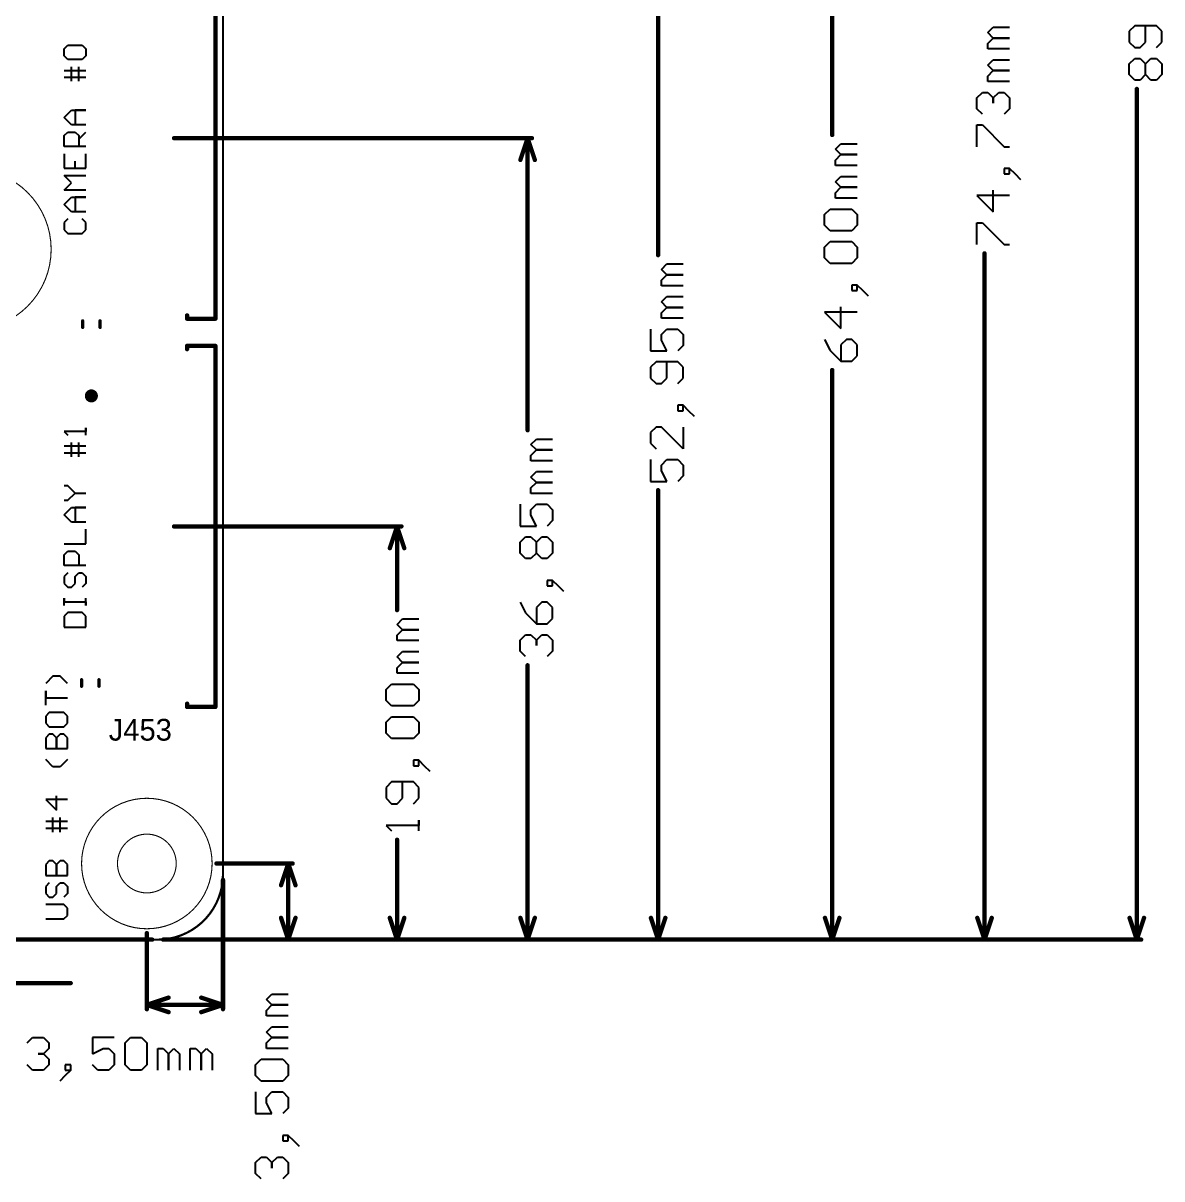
# Model space of a CAD drawing. Extents: x -13 to 144, y -25 to 122.
# Drawn here: x 90.8 to 143.2, y -11 to 42.1 of the extents above; entities that cross this region are included whole.
import ezdxf

# ---------------------------------------------------------------- set-up
doc = ezdxf.new("R2010")
doc.units = 0
doc.layers.get('0').update_dxf_attribs({"linetype": 'CONTINUOUS'})
for name, color, linetype in [('MECHANICAL1', 6, 'CONTINUOUS'), ('MECHANICAL15', 56, 'CONTINUOUS'), ('TOPOVERLAY', 2, 'CONTINUOUS')]:
    doc.layers.add(name, color=color, linetype=linetype)

# ---------------------------------------------------------------- blocks, each defined once
blk = doc.blocks.new('CAP_0603_R_5')
at = {"layer": 'TOPOVERLAY', "const_width": 0.15}
for points in [[(-0.15, 0.4), (0.15, 0.4)], [(-0.15, -0.4), (0.15, -0.4)]]:
    blk.add_lwpolyline(points, dxfattribs=at)
at = {"layer": 'TOPOVERLAY', "const_width": 0.075}
for points in [[(-0.188, 0.4, 1), (-0.112, 0.4, 1)], [(0.112, 0.4, 1), (0.188, 0.4, 1)], [(-0.188, -0.4, 1), (-0.112, -0.4, 1)], [(0.112, -0.4, 1), (0.188, -0.4, 1)]]:
    blk.add_lwpolyline(points, format="xyb", close=True, dxfattribs=at)
blk = doc.blocks.new('CAP_0603_R_8')
at = {"layer": 'TOPOVERLAY', "const_width": 0.15}
for points in [[(-0.15, 0.4), (0.15, 0.4)], [(-0.15, -0.4), (0.15, -0.4)]]:
    blk.add_lwpolyline(points, dxfattribs=at)
at = {"layer": 'TOPOVERLAY', "const_width": 0.075}
for points in [[(-0.188, 0.4, 1), (-0.112, 0.4, 1)], [(0.112, 0.4, 1), (0.188, 0.4, 1)], [(-0.188, -0.4, 1), (-0.112, -0.4, 1)], [(0.112, -0.4, 1), (0.188, -0.4, 1)]]:
    blk.add_lwpolyline(points, format="xyb", close=True, dxfattribs=at)
blk = doc.blocks.new('CON_XKB_X05B20L22T_REV_265')
at = {"layer": 'TOPOVERLAY'}
for points, const_width in [([(6.15, 3.05, 1), (5.85, 3.05, 1)], 0.3), ([(5.775, 3.05, 1), (5.925, 3.05, 1)], 0.15), ([(6.075, 3.05, 1), (6.225, 3.05, 1)], 0.15), ([(-8.35, -1.35, 1), (-8.25, -1.35, 1)], 0.1), ([(-8.35, -1.35, 1), (-8.25, -1.35, 1)], 0.1), ([(-8.2, -1.35, 1), (-8.1, -1.35, 1)], 0.1), ([(8.1, -1.35, 1), (8.2, -1.35, 1)], 0.1), ([(8.25, -1.35, 1), (8.35, -1.35, 1)], 0.1), ([(8.25, -1.35, 1), (8.35, -1.35, 1)], 0.1), ([(-8.35, -2.65, 1), (-8.25, -2.65, 1)], 0.1), ([(-8.35, -2.65, 1), (-8.25, -2.65, 1)], 0.1), ([(8.25, -2.65, 1), (8.35, -2.65, 1)], 0.1), ([(8.25, -2.65, 1), (8.35, -2.65, 1)], 0.1)]:
    blk.add_lwpolyline(points, format="xyb", close=True, dxfattribs=dict(at, const_width=const_width))
at = {"layer": 'TOPOVERLAY', "const_width": 0.2}
for points in [[(-8.15, -1.35), (-8.3, -1.35)], [(-8.3, -1.35), (-8.3, -2.65)], [(8.15, -1.35), (8.3, -1.35)], [(8.3, -1.35), (8.3, -2.65)], [(-8.3, -2.65), (8.3, -2.65)]]:
    blk.add_lwpolyline(points, dxfattribs=at)
blk = doc.blocks.new('CON_XKB_X05B20L22T_REV_268')
at = {"layer": 'TOPOVERLAY'}
for points, const_width in [([(6.1, 3.05, 1), (5.8, 3.05, 1)], 0.3), ([(5.725, 3.05, 1), (5.875, 3.05, 1)], 0.15), ([(6.025, 3.05, 1), (6.175, 3.05, 1)], 0.15), ([(-8.35, -1.35, 1), (-8.25, -1.35, 1)], 0.1), ([(-8.35, -1.35, 1), (-8.25, -1.35, 1)], 0.1), ([(-8.2, -1.35, 1), (-8.1, -1.35, 1)], 0.1), ([(8.1, -1.35, 1), (8.2, -1.35, 1)], 0.1), ([(8.25, -1.35, 1), (8.35, -1.35, 1)], 0.1), ([(8.25, -1.35, 1), (8.35, -1.35, 1)], 0.1), ([(-8.35, -2.65, 1), (-8.25, -2.65, 1)], 0.1), ([(-8.35, -2.65, 1), (-8.25, -2.65, 1)], 0.1), ([(8.25, -2.65, 1), (8.35, -2.65, 1)], 0.1), ([(8.25, -2.65, 1), (8.35, -2.65, 1)], 0.1)]:
    blk.add_lwpolyline(points, format="xyb", close=True, dxfattribs=dict(at, const_width=const_width))
at = {"layer": 'TOPOVERLAY', "const_width": 0.2}
for points in [[(-8.3, -1.35), (-8.3, -2.65)], [(-8.3, -1.35), (-8.15, -1.35)], [(8.15, -1.35), (8.3, -1.35)], [(8.3, -1.35), (8.3, -2.65)], [(-8.3, -2.65), (8.3, -2.65)]]:
    blk.add_lwpolyline(points, dxfattribs=at)

msp = doc.modelspace()

# ---------------------------------------------------------------- linework, layer by layer
at = {"layer": 'MECHANICAL1', "const_width": 0.1}
for points in [[(100, 3), (100, 97)], [(3, 0), (97, 0)]]:
    msp.add_lwpolyline(points, dxfattribs=at)
msp.add_lwpolyline([(100, 3, -0.414214), (97, 0)], format="xyb", dxfattribs=at)
at = {"layer": 'MECHANICAL1', "const_width": 0.05}
for points in [[(99.975, 3, 1), (100.025, 3, 1)], [(99.975, 3, 1), (100.025, 3, 1)], [(96.975, 0, 1), (97.025, 0, 1)], [(96.975, 0, 1), (97.025, 0, 1)]]:
    msp.add_lwpolyline(points, format="xyb", close=True, dxfattribs=at)
at = {"layer": 'MECHANICAL15'}
for p, q in [((141.902, 42.019), (141.653, 41.769)), ((142.902, 42.019), (141.902, 42.019)), ((142.402, 41.27), (142.402, 42.019)), ((143.152, 41.769), (142.902, 42.019)), ((135.152, 41.705), (135.402, 41.954)), ((135.402, 41.455), (135.152, 41.705)), ((135.152, 41.205), (135.402, 41.455)), ((135.402, 41.954), (136.152, 41.954)), ((135.402, 41.455), (136.152, 41.455)), ((136.152, 41.455), (135.402, 41.455)), ((141.653, 41.769), (141.653, 41.27)), ((143.152, 41.27), (143.152, 41.769)), ((135.152, 40.955), (135.152, 41.205)), ((136.152, 40.955), (135.152, 40.955)), ((141.653, 41.27), (141.902, 41.02)), ((141.902, 41.02), (142.152, 41.02)), ((142.152, 41.02), (142.402, 41.27)), ((142.902, 41.02), (143.152, 41.27)), ((135.152, 40.205), (135.402, 40.455)), ((135.402, 40.455), (136.152, 40.455)), ((141.653, 40.27), (141.902, 40.52)), ((141.902, 40.52), (142.152, 40.52)), ((142.152, 40.52), (142.402, 40.27)), ((142.402, 40.27), (142.652, 40.52)), ((142.652, 40.52), (142.902, 40.52)), ((142.902, 40.52), (143.152, 40.27)), ((135.402, 39.955), (135.152, 40.205)), ((135.152, 39.705), (135.402, 39.955)), ((135.402, 39.955), (136.152, 39.955)), ((136.152, 39.955), (135.402, 39.955)), ((141.653, 39.77), (141.653, 40.27)), ((142.402, 39.77), (142.402, 40.27)), ((143.152, 40.27), (143.152, 39.77)), ((135.152, 39.455), (135.152, 39.705)), ((136.152, 39.455), (135.152, 39.455)), ((141.902, 39.52), (141.653, 39.77)), ((142.152, 39.52), (141.902, 39.52)), ((142.402, 39.77), (142.152, 39.52)), ((142.652, 39.52), (142.402, 39.77)), ((142.902, 39.52), (142.652, 39.52)), ((143.152, 39.77), (142.902, 39.52)), ((134.653, 38.706), (134.902, 38.955)), ((134.902, 38.955), (135.152, 38.955)), ((135.152, 38.955), (135.402, 38.706)), ((135.402, 38.706), (135.652, 38.955)), ((135.652, 38.955), (135.902, 38.955)), ((135.902, 38.955), (136.152, 38.706)), ((134.653, 38.206), (134.653, 38.706)), ((135.402, 38.706), (135.402, 38.456)), ((135.402, 38.456), (135.402, 38.706)), ((136.152, 38.706), (136.152, 38.206)), ((134.902, 37.956), (134.653, 38.206)), ((136.152, 38.206), (135.902, 37.956)), ((134.653, 36.456), (134.653, 37.456)), ((134.653, 37.456), (134.902, 37.456)), ((134.902, 37.456), (135.902, 36.456)), ((128.152, 36.342), (128.402, 36.592)), ((128.402, 36.092), (128.152, 36.342)), ((128.402, 36.592), (129.152, 36.592)), ((135.902, 36.456), (136.152, 36.456)), ((128.152, 35.842), (128.402, 36.092)), ((128.152, 35.592), (128.152, 35.842)), ((128.402, 36.092), (129.152, 36.092)), ((129.152, 36.092), (128.402, 36.092)), ((129.152, 35.592), (128.152, 35.592)), ((128.152, 34.843), (128.402, 35.092)), ((128.402, 35.092), (129.152, 35.092)), ((136.152, 35.457), (135.902, 35.457)), ((135.902, 35.457), (135.902, 35.207)), ((135.902, 35.207), (136.152, 35.207)), ((136.402, 35.207), (136.152, 35.457)), ((136.152, 35.207), (136.152, 35.457)), ((136.152, 35.457), (136.402, 35.207)), ((136.402, 35.207), (136.652, 34.957)), ((128.402, 34.593), (128.152, 34.843)), ((128.152, 34.343), (128.402, 34.593)), ((128.402, 34.593), (129.152, 34.593)), ((129.152, 34.593), (128.402, 34.593)), ((128.152, 34.093), (128.152, 34.343)), ((129.152, 34.093), (128.152, 34.093)), ((136.152, 34.207), (134.653, 34.207)), ((134.653, 34.207), (135.402, 33.457)), ((135.402, 33.457), (135.402, 34.457)), ((127.653, 33.343), (127.902, 33.593)), ((127.902, 33.593), (128.902, 33.593)), ((128.902, 33.593), (129.152, 33.343)), ((127.653, 32.843), (127.653, 33.343)), ((129.152, 33.343), (129.152, 32.843)), ((134.653, 31.958), (134.653, 32.957)), ((134.653, 32.957), (134.902, 32.957)), ((134.902, 32.957), (135.902, 31.958)), ((127.902, 32.593), (127.653, 32.843)), ((128.902, 32.593), (127.902, 32.593)), ((129.152, 32.843), (128.902, 32.593)), ((127.653, 31.844), (127.902, 32.093)), ((127.902, 32.093), (128.902, 32.093)), ((128.902, 32.093), (129.152, 31.844)), ((135.902, 31.958), (136.152, 31.958)), ((127.653, 31.344), (127.653, 31.844)), ((129.152, 31.844), (129.152, 31.344)), ((120.152, 30.817), (120.402, 31.067)), ((120.402, 31.067), (121.152, 31.067)), ((127.902, 31.094), (127.653, 31.344)), ((128.902, 31.094), (127.902, 31.094)), ((129.152, 31.344), (128.902, 31.094)), ((120.402, 30.567), (120.152, 30.817)), ((120.152, 30.317), (120.402, 30.567)), ((120.152, 30.067), (120.152, 30.317)), ((120.402, 30.567), (121.152, 30.567)), ((121.152, 30.567), (120.402, 30.567)), ((121.152, 30.067), (120.152, 30.067)), ((129.152, 30.094), (128.902, 30.094)), ((128.902, 30.094), (128.902, 29.844)), ((128.902, 29.844), (129.152, 29.844)), ((129.402, 29.844), (129.152, 30.094)), ((129.152, 29.844), (129.152, 30.094)), ((129.152, 30.094), (129.402, 29.844)), ((129.402, 29.844), (129.652, 29.594)), ((120.152, 29.318), (120.402, 29.567)), ((120.402, 29.068), (120.152, 29.318)), ((120.402, 29.567), (121.152, 29.567)), ((120.152, 28.818), (120.402, 29.068)), ((120.152, 28.568), (120.152, 28.818)), ((120.402, 29.068), (121.152, 29.068)), ((121.152, 29.068), (120.402, 29.068)), ((129.152, 28.844), (127.653, 28.844)), ((127.653, 28.844), (128.402, 28.095)), ((128.402, 28.095), (128.402, 29.094)), ((121.152, 28.568), (120.152, 28.568)), ((119.653, 28.068), (119.653, 27.068)), ((120.152, 27.818), (120.402, 28.068)), ((120.152, 27.568), (120.152, 27.818)), ((120.402, 28.068), (120.902, 28.068)), ((120.902, 28.068), (121.152, 27.818)), ((121.152, 27.818), (121.152, 27.318)), ((120.402, 27.068), (120.152, 27.568)), ((121.152, 27.318), (120.902, 27.068)), ((127.653, 27.595), (127.902, 27.095)), ((128.652, 27.595), (128.402, 27.345)), ((128.402, 27.345), (128.402, 26.595)), ((128.902, 27.595), (128.652, 27.595)), ((129.152, 27.345), (128.902, 27.595)), ((129.152, 26.845), (129.152, 27.345)), ((119.653, 27.068), (120.402, 27.068)), ((127.902, 27.095), (128.402, 26.595)), ((128.402, 26.595), (128.902, 26.595)), ((128.902, 26.595), (129.152, 26.845)), ((119.902, 26.568), (119.653, 26.319)), ((119.653, 26.319), (119.653, 25.819)), ((120.902, 26.568), (119.902, 26.568)), ((120.402, 25.819), (120.402, 26.568)), ((121.152, 26.319), (120.902, 26.568)), ((121.152, 25.819), (121.152, 26.319)), ((119.653, 25.819), (119.902, 25.569)), ((119.902, 25.569), (120.152, 25.569)), ((120.152, 25.569), (120.402, 25.819)), ((120.902, 25.569), (121.152, 25.819)), ((121.152, 24.569), (120.902, 24.569)), ((120.902, 24.569), (120.902, 24.319)), ((121.402, 24.319), (121.152, 24.569)), ((121.152, 24.319), (121.152, 24.569)), ((121.152, 24.569), (121.402, 24.319)), ((120.902, 24.319), (121.152, 24.319)), ((121.402, 24.319), (121.652, 24.069)), ((119.902, 23.569), (119.653, 23.319)), ((120.152, 23.569), (119.902, 23.569)), ((121.152, 22.57), (120.152, 23.569)), ((121.152, 23.569), (121.152, 22.57)), ((114.152, 22.767), (114.402, 23.017)), ((114.402, 23.017), (115.152, 23.017)), ((119.653, 23.319), (119.653, 22.82)), ((114.402, 22.517), (114.152, 22.767)), ((114.152, 22.267), (114.402, 22.517)), ((114.402, 22.517), (115.152, 22.517)), ((115.152, 22.517), (114.402, 22.517)), ((119.653, 22.82), (119.902, 22.57)), ((114.152, 22.017), (114.152, 22.267)), ((115.152, 22.017), (114.152, 22.017)), ((119.653, 22.07), (119.653, 21.07)), ((120.152, 21.82), (120.402, 22.07)), ((120.152, 21.57), (120.152, 21.82)), ((120.402, 22.07), (120.902, 22.07)), ((120.902, 22.07), (121.152, 21.82)), ((121.152, 21.82), (121.152, 21.32)), ((114.152, 21.268), (114.402, 21.517)), ((114.402, 21.018), (114.152, 21.268)), ((114.402, 21.517), (115.152, 21.517)), ((120.402, 21.07), (120.152, 21.57)), ((121.152, 21.32), (120.902, 21.07)), ((114.152, 20.768), (114.402, 21.018)), ((114.152, 20.518), (114.152, 20.768)), ((114.402, 21.018), (115.152, 21.018)), ((115.152, 21.018), (114.402, 21.018)), ((119.653, 21.07), (120.402, 21.07)), ((115.152, 20.518), (114.152, 20.518)), ((113.653, 20.018), (113.653, 19.018)), ((114.152, 19.768), (114.402, 20.018)), ((114.152, 19.518), (114.152, 19.768)), ((114.402, 20.018), (114.902, 20.018)), ((114.902, 20.018), (115.152, 19.768)), ((115.152, 19.768), (115.152, 19.268)), ((114.402, 19.018), (114.152, 19.518)), ((115.152, 19.268), (114.902, 19.018)), ((113.653, 19.018), (114.402, 19.018)), ((113.653, 18.269), (113.902, 18.518)), ((113.653, 17.769), (113.653, 18.269)), ((113.902, 18.518), (114.152, 18.518)), ((114.152, 18.518), (114.402, 18.269)), ((114.402, 18.269), (114.652, 18.518)), ((114.402, 17.769), (114.402, 18.269)), ((114.652, 18.518), (114.902, 18.518)), ((114.902, 18.518), (115.152, 18.269)), ((115.152, 18.269), (115.152, 17.769)), ((113.902, 17.519), (113.653, 17.769)), ((114.402, 17.769), (114.152, 17.519)), ((114.652, 17.519), (114.402, 17.769)), ((115.152, 17.769), (114.902, 17.519)), ((114.152, 17.519), (113.902, 17.519)), ((114.902, 17.519), (114.652, 17.519)), ((115.152, 16.519), (114.902, 16.519)), ((114.902, 16.519), (114.902, 16.269)), ((115.402, 16.269), (115.152, 16.519)), ((115.152, 16.269), (115.152, 16.519)), ((115.152, 16.519), (115.402, 16.269)), ((114.902, 16.269), (115.152, 16.269)), ((115.402, 16.269), (115.652, 16.019)), ((113.653, 15.519), (113.902, 15.02)), ((114.652, 15.519), (114.402, 15.269)), ((114.902, 15.519), (114.652, 15.519)), ((115.152, 15.269), (114.902, 15.519)), ((113.902, 15.02), (114.402, 14.52)), ((114.402, 15.269), (114.402, 14.52)), ((115.152, 14.77), (115.152, 15.269)), ((108, 14.497), (108.25, 14.747)), ((108.25, 14.247), (108, 14.497)), ((108.25, 14.747), (109, 14.747)), ((114.402, 14.52), (114.902, 14.52)), ((114.902, 14.52), (115.152, 14.77)), ((108, 13.997), (108.25, 14.247)), ((108, 13.747), (108, 13.997)), ((108.25, 14.247), (109, 14.247)), ((109, 14.247), (108.25, 14.247)), ((113.653, 13.77), (113.902, 14.02)), ((113.902, 14.02), (114.152, 14.02)), ((114.152, 14.02), (114.402, 13.77)), ((114.402, 13.77), (114.652, 14.02)), ((114.652, 14.02), (114.902, 14.02)), ((114.902, 14.02), (115.152, 13.77)), ((109, 13.747), (108, 13.747)), ((113.653, 13.27), (113.653, 13.77)), ((114.402, 13.77), (114.402, 13.52)), ((114.402, 13.52), (114.402, 13.77)), ((115.152, 13.77), (115.152, 13.27)), ((108, 12.997), (108.25, 13.247)), ((108.25, 12.747), (108, 12.997)), ((108.25, 13.247), (109, 13.247)), ((113.902, 13.02), (113.653, 13.27)), ((115.152, 13.27), (114.902, 13.02)), ((108, 12.498), (108.25, 12.747)), ((108, 12.248), (108, 12.498)), ((109, 12.248), (108, 12.248)), ((108.25, 12.747), (109, 12.747)), ((109, 12.747), (108.25, 12.747)), ((107.5, 11.498), (107.75, 11.748)), ((107.75, 11.748), (108.75, 11.748)), ((108.75, 11.748), (109, 11.498)), ((107.5, 10.998), (107.5, 11.498)), ((109, 11.498), (109, 10.998)), ((107.75, 10.748), (107.5, 10.998)), ((108.75, 10.748), (107.75, 10.748)), ((109, 10.998), (108.75, 10.748)), ((107.5, 9.998), (107.75, 10.248)), ((107.75, 10.248), (108.75, 10.248)), ((108.75, 10.248), (109, 9.998)), ((107.5, 9.499), (107.5, 9.998)), ((109, 9.998), (109, 9.499)), ((107.75, 9.249), (107.5, 9.499)), ((108.75, 9.249), (107.75, 9.249)), ((109, 9.499), (108.75, 9.249)), ((109, 8.249), (108.75, 8.249)), ((108.75, 8.249), (108.75, 7.999)), ((108.75, 7.999), (109, 7.999)), ((109.25, 7.999), (109, 8.249)), ((109, 7.999), (109, 8.249)), ((109, 8.249), (109.25, 7.999)), ((109.25, 7.999), (109.5, 7.749)), ((107.75, 7.249), (107.5, 6.999)), ((107.5, 6.999), (107.5, 6.5)), ((108.75, 7.249), (107.75, 7.249)), ((108.25, 6.5), (108.25, 7.249)), ((109, 6.999), (108.75, 7.249)), ((109, 6.5), (109, 6.999)), ((107.5, 6.5), (107.75, 6.25)), ((108, 6.25), (108.25, 6.5)), ((108.75, 6.25), (109, 6.5)), ((107.75, 6.25), (108, 6.25)), ((109, 5), (109, 5.5)), ((109, 5.5), (109, 5.25)), ((109, 5.25), (107.5, 5.25)), ((107.5, 5.25), (107.75, 5)), ((102, -2.753), (102.25, -2.503)), ((102.25, -2.503), (103, -2.503)), ((102.25, -3.003), (102, -2.753)), ((102, -3.253), (102.25, -3.003)), ((102.25, -3.003), (103, -3.003)), ((103, -3.003), (102.25, -3.003)), ((102, -3.502), (102, -3.253)), ((103, -3.502), (102, -3.502)), ((102, -4.252), (102.25, -4.002)), ((102.25, -4.002), (103, -4.002)), ((91, -4.75), (91.25, -4.5)), ((91.25, -4.5), (91.75, -4.5)), ((91.75, -4.5), (92, -4.75)), ((92, -4.75), (92, -5)), ((94.999, -4.5), (93.999, -4.5)), ((93.999, -4.5), (93.999, -5.25)), ((95.499, -4.75), (95.748, -4.5)), ((95.499, -5.75), (95.499, -4.75)), ((95.748, -4.5), (96.248, -4.5)), ((96.248, -4.5), (96.498, -4.75)), ((96.498, -4.75), (96.498, -5.75)), ((102.25, -4.502), (102, -4.252)), ((102, -4.752), (102.25, -4.502)), ((102, -5.002), (102, -4.752)), ((102.25, -4.502), (103, -4.502)), ((103, -4.502), (102.25, -4.502)), ((91.75, -5.25), (91.5, -5.25)), ((91.5, -5.25), (91.75, -5.25)), ((92, -5), (91.75, -5.25)), ((91.75, -5.25), (92, -5.5)), ((93.999, -5.25), (94.499, -5)), ((94.499, -5), (94.749, -5)), ((94.749, -5), (94.999, -5.25)), ((94.999, -5.25), (94.999, -5.75)), ((96.998, -6), (96.998, -5)), ((96.998, -5), (97.248, -5)), ((97.248, -5), (97.498, -5.25)), ((97.498, -5.25), (97.748, -5)), ((97.498, -5.25), (97.498, -6)), ((97.498, -6), (97.498, -5.25)), ((97.748, -5), (97.998, -5.25)), ((97.998, -5.25), (97.998, -6)), ((98.498, -6), (98.498, -5)), ((98.498, -5), (98.747, -5)), ((98.747, -5), (98.997, -5.25)), ((98.997, -5.25), (99.247, -5)), ((98.997, -5.25), (98.997, -6)), ((98.997, -6), (98.997, -5.25)), ((99.247, -5), (99.497, -5.25)), ((99.497, -5.25), (99.497, -6)), ((103, -5.002), (102, -5.002)), ((91.25, -6), (91, -5.75)), ((92, -5.75), (91.75, -6)), ((92, -5.5), (92, -5.75)), ((92.999, -5.75), (92.749, -5.75)), ((92.749, -5.75), (92.749, -6)), ((92.999, -6), (92.999, -5.75)), ((94.249, -6), (93.999, -5.75)), ((94.999, -5.75), (94.749, -6)), ((95.748, -6), (95.499, -5.75)), ((96.498, -5.75), (96.248, -6)), ((101.5, -5.752), (101.75, -5.502)), ((101.5, -6.252), (101.5, -5.752)), ((101.75, -5.502), (102.75, -5.502)), ((102.75, -5.502), (103, -5.752)), ((103, -5.752), (103, -6.252)), ((91.75, -6), (91.25, -6)), ((92.749, -6.25), (92.5, -6.5)), ((92.749, -6.25), (92.999, -6)), ((92.749, -6), (92.999, -6)), ((92.999, -6), (92.749, -6.25)), ((94.749, -6), (94.249, -6)), ((96.248, -6), (95.748, -6)), ((101.75, -6.501), (101.5, -6.252)), ((103, -6.252), (102.75, -6.501)), ((102.75, -6.501), (101.75, -6.501)), ((101.5, -7.001), (101.5, -8.001)), ((102, -7.251), (102.25, -7.001)), ((102, -7.501), (102, -7.251)), ((102.25, -7.001), (102.75, -7.001)), ((102.75, -7.001), (103, -7.251)), ((103, -7.251), (103, -7.751)), ((102.25, -8.001), (102, -7.501)), ((103, -7.751), (102.75, -8.001)), ((101.5, -8.001), (102.25, -8.001)), ((103, -9.001), (102.75, -9.001)), ((102.75, -9.001), (102.75, -9.251)), ((103.25, -9.251), (103, -9.001)), ((103, -9.251), (103, -9.001)), ((103, -9.001), (103.25, -9.251)), ((102.75, -9.251), (103, -9.251)), ((103.25, -9.251), (103.5, -9.5)), ((101.5, -10.25), (101.75, -10)), ((101.75, -10), (102, -10)), ((102, -10), (102.25, -10.25)), ((102.25, -10.25), (102.5, -10)), ((102.5, -10), (102.75, -10)), ((102.75, -10), (103, -10.25)), ((101.5, -10.75), (101.5, -10.25)), ((102.25, -10.25), (102.25, -10.5)), ((102.25, -10.5), (102.25, -10.25)), ((103, -10.25), (103, -10.75)), ((101.75, -11), (101.5, -10.75)), ((103, -10.75), (102.75, -11))]:
    msp.add_line(p, q, dxfattribs=at)
at = {"layer": 'MECHANICAL15', "const_width": 0.2}
for points in [[(128, 36.998), (128, 64)], [(120, 31.473), (120, 52.95)], [(142, 0), (142, 39.114)], [(97.75, 36.85), (114.2, 36.85)], [(113.667, 35.85), (114, 36.85)], [(114, 23.423), (114, 36.85)], [(114, 36.85), (114.333, 35.85)], [(135, 0), (135, 31.551)], [(128, 0), (128, 26.189)], [(120, 0), (120, 20.664)], [(97.75, 19), (108.2, 19)], [(107.667, 18), (108, 19)], [(108, 15.153), (108, 19)], [(108, 19), (108.333, 18)], [(114, 0), (114, 12.614)], [(108, 0), (108, 4.594)], [(99.7, 3.5), (103.2, 3.5)], [(102.667, 2.5), (103, 3.5)], [(103, 1.75), (103, 3.5)], [(103, 3.5), (103.333, 2.5)], [(100, -3.2), (100, 2.75)], [(103, 0), (103, 1.75)], [(102.667, 1), (103, 0)], [(103, 0), (103.333, 1)], [(107.667, 1), (108, 0)], [(108, 0), (108.333, 1)], [(113.667, 1), (114, 0)], [(114, 0), (114.333, 1)], [(119.667, 1), (120, 0)], [(120, 0), (120.333, 1)], [(127.667, 1), (128, 0)], [(128, 0), (128.333, 1)], [(134.667, 1), (135, 0)], [(135, 0), (135.333, 1)], [(141.667, 1), (142, 0)], [(142, 0), (142.333, 1)], [(50.8, 0), (96.75, 0)], [(96.5, -3.2), (96.5, 0.3)], [(97.25, 0), (114.2, 0)], [(97.25, 0), (108.2, 0)], [(97.25, 0), (142.2, 0)], [(97.25, 0), (135.2, 0)], [(97.25, 0), (128.2, 0)], [(97.25, 0), (120.2, 0)], [(97.25, 0), (103.2, 0)], [(9, -2), (93, -2)], [(50.8, -2), (92.7, -2)], [(96.5, -3), (97.5, -2.667)], [(99, -2.667), (100, -3)], [(96.5, -3), (98.25, -3)], [(96.5, -3), (97.5, -3.333)], [(98.25, -3), (100, -3)], [(99, -3.333), (100, -3)]]:
    msp.add_lwpolyline(points, dxfattribs=at)
at = {"layer": 'MECHANICAL15'}
for points, const_width in [([(141.95, 39.114, 1), (142.05, 39.114, 1)], 0.1), ([(97.7, 36.85, 1), (97.8, 36.85, 1)], 0.1), ([(113.95, 36.85, 1), (114.05, 36.85, 1)], 0.1), ([(113.95, 36.85, 1), (114.05, 36.85, 1)], 0.1), ([(113.95, 36.85, 1), (114.05, 36.85, 1)], 0.1), ([(114.15, 36.85, 1), (114.25, 36.85, 1)], 0.1), ([(127.95, 36.998, 1), (128.05, 36.998, 1)], 0.1), ([(113.617, 35.85, 1), (113.717, 35.85, 1)], 0.1), ([(114.283, 35.85, 1), (114.383, 35.85, 1)], 0.1), ([(92.102, 31.738, 1), (84.702, 31.738, 1)], 0.05), ([(92.09, 31.738, 1), (92.115, 31.738, 1)], 0.025), ([(119.95, 31.473, 1), (120.05, 31.473, 1)], 0.1), ([(134.95, 31.551, 1), (135.05, 31.551, 1)], 0.1), ([(127.95, 26.189, 1), (128.05, 26.189, 1)], 0.1), ([(113.95, 23.423, 1), (114.05, 23.423, 1)], 0.1), ([(119.95, 20.664, 1), (120.05, 20.664, 1)], 0.1), ([(97.7, 19, 1), (97.8, 19, 1)], 0.1), ([(107.95, 19, 1), (108.05, 19, 1)], 0.1), ([(107.95, 19, 1), (108.05, 19, 1)], 0.1), ([(107.95, 19, 1), (108.05, 19, 1)], 0.1), ([(108.15, 19, 1), (108.25, 19, 1)], 0.1), ([(107.617, 18, 1), (107.717, 18, 1)], 0.1), ([(108.283, 18, 1), (108.383, 18, 1)], 0.1), ([(107.95, 15.153, 1), (108.05, 15.153, 1)], 0.1), ([(113.95, 12.614, 1), (114.05, 12.614, 1)], 0.1), ([(99.5, 3.5, 1), (93.5, 3.5, 1)], 0.05), ([(97.85, 3.5, 1), (95.15, 3.5, 1)], 0.05), ([(107.95, 4.594, 1), (108.05, 4.594, 1)], 0.1), ([(93.488, 3.5, 1), (93.513, 3.5, 1)], 0.025), ([(95.138, 3.5, 1), (95.162, 3.5, 1)], 0.025), ([(97.838, 3.5, 1), (97.862, 3.5, 1)], 0.025), ([(99.487, 3.5, 1), (99.512, 3.5, 1)], 0.025), ([(99.65, 3.5, 1), (99.75, 3.5, 1)], 0.1), ([(102.95, 3.5, 1), (103.05, 3.5, 1)], 0.1), ([(102.95, 3.5, 1), (103.05, 3.5, 1)], 0.1), ([(102.95, 3.5, 1), (103.05, 3.5, 1)], 0.1), ([(103.15, 3.5, 1), (103.25, 3.5, 1)], 0.1), ([(99.95, 2.75, 1), (100.05, 2.75, 1)], 0.1), ([(102.617, 2.5, 1), (102.717, 2.5, 1)], 0.1), ([(103.283, 2.5, 1), (103.383, 2.5, 1)], 0.1), ([(102.95, 1.75, 1), (103.05, 1.75, 1)], 0.1), ([(102.95, 1.75, 1), (103.05, 1.75, 1)], 0.1), ([(102.617, 1, 1), (102.717, 1, 1)], 0.1), ([(103.283, 1, 1), (103.383, 1, 1)], 0.1), ([(107.617, 1, 1), (107.717, 1, 1)], 0.1), ([(108.283, 1, 1), (108.383, 1, 1)], 0.1), ([(113.617, 1, 1), (113.717, 1, 1)], 0.1), ([(114.283, 1, 1), (114.383, 1, 1)], 0.1), ([(119.617, 1, 1), (119.717, 1, 1)], 0.1), ([(120.283, 1, 1), (120.383, 1, 1)], 0.1), ([(127.617, 1, 1), (127.717, 1, 1)], 0.1), ([(128.283, 1, 1), (128.383, 1, 1)], 0.1), ([(134.617, 1, 1), (134.717, 1, 1)], 0.1), ([(135.283, 1, 1), (135.383, 1, 1)], 0.1), ([(141.617, 1, 1), (141.717, 1, 1)], 0.1), ([(142.283, 1, 1), (142.383, 1, 1)], 0.1), ([(96.45, 0.3, 1), (96.55, 0.3, 1)], 0.1), ([(96.7, 0, 1), (96.8, 0, 1)], 0.1), ([(97.2, 0, 1), (97.3, 0, 1)], 0.1), ([(97.2, 0, 1), (97.3, 0, 1)], 0.1), ([(97.2, 0, 1), (97.3, 0, 1)], 0.1), ([(97.2, 0, 1), (97.3, 0, 1)], 0.1), ([(97.2, 0, 1), (97.3, 0, 1)], 0.1), ([(97.2, 0, 1), (97.3, 0, 1)], 0.1), ([(97.2, 0, 1), (97.3, 0, 1)], 0.1), ([(102.95, 0, 1), (103.05, 0, 1)], 0.1), ([(102.95, 0, 1), (103.05, 0, 1)], 0.1), ([(102.95, 0, 1), (103.05, 0, 1)], 0.1), ([(103.15, 0, 1), (103.25, 0, 1)], 0.1), ([(107.95, 0, 1), (108.05, 0, 1)], 0.1), ([(107.95, 0, 1), (108.05, 0, 1)], 0.1), ([(107.95, 0, 1), (108.05, 0, 1)], 0.1), ([(108.15, 0, 1), (108.25, 0, 1)], 0.1), ([(113.95, 0, 1), (114.05, 0, 1)], 0.1), ([(113.95, 0, 1), (114.05, 0, 1)], 0.1), ([(113.95, 0, 1), (114.05, 0, 1)], 0.1), ([(114.15, 0, 1), (114.25, 0, 1)], 0.1), ([(119.95, 0, 1), (120.05, 0, 1)], 0.1), ([(119.95, 0, 1), (120.05, 0, 1)], 0.1), ([(119.95, 0, 1), (120.05, 0, 1)], 0.1), ([(120.15, 0, 1), (120.25, 0, 1)], 0.1), ([(127.95, 0, 1), (128.05, 0, 1)], 0.1), ([(127.95, 0, 1), (128.05, 0, 1)], 0.1), ([(127.95, 0, 1), (128.05, 0, 1)], 0.1), ([(128.15, 0, 1), (128.25, 0, 1)], 0.1), ([(134.95, 0, 1), (135.05, 0, 1)], 0.1), ([(134.95, 0, 1), (135.05, 0, 1)], 0.1), ([(134.95, 0, 1), (135.05, 0, 1)], 0.1), ([(135.15, 0, 1), (135.25, 0, 1)], 0.1), ([(141.95, 0, 1), (142.05, 0, 1)], 0.1), ([(141.95, 0, 1), (142.05, 0, 1)], 0.1), ([(141.95, 0, 1), (142.05, 0, 1)], 0.1), ([(142.15, 0, 1), (142.25, 0, 1)], 0.1), ([(92.65, -2, 1), (92.75, -2, 1)], 0.1), ([(92.95, -2, 1), (93.05, -2, 1)], 0.1), ([(97.45, -2.667, 1), (97.55, -2.667, 1)], 0.1), ([(98.95, -2.667, 1), (99.05, -2.667, 1)], 0.1), ([(96.45, -3, 1), (96.55, -3, 1)], 0.1), ([(96.45, -3, 1), (96.55, -3, 1)], 0.1), ([(96.45, -3, 1), (96.55, -3, 1)], 0.1), ([(96.45, -3.2, 1), (96.55, -3.2, 1)], 0.1), ([(98.2, -3, 1), (98.3, -3, 1)], 0.1), ([(98.2, -3, 1), (98.3, -3, 1)], 0.1), ([(99.95, -3, 1), (100.05, -3, 1)], 0.1), ([(99.95, -3, 1), (100.05, -3, 1)], 0.1), ([(99.95, -3, 1), (100.05, -3, 1)], 0.1), ([(99.95, -3.2, 1), (100.05, -3.2, 1)], 0.1), ([(97.45, -3.333, 1), (97.55, -3.333, 1)], 0.1), ([(98.95, -3.333, 1), (99.05, -3.333, 1)], 0.1)]:
    msp.add_lwpolyline(points, format="xyb", close=True, dxfattribs=dict(at, const_width=const_width))
at = {"layer": 'TOPOVERLAY'}
for p, q in [((92.7, 40.965), (92.867, 41.132)), ((92.7, 40.632), (92.7, 40.965)), ((92.867, 41.132), (93.533, 41.132)), ((93.533, 41.132), (93.7, 40.965)), ((93.7, 40.965), (93.7, 40.632)), ((92.867, 40.465), (92.7, 40.632)), ((93.533, 40.465), (92.867, 40.465)), ((93.7, 40.632), (93.533, 40.465)), ((92.7, 39.966), (93.7, 39.966)), ((93.033, 39.966), (93.033, 40.132)), ((93.033, 39.466), (93.033, 39.966)), ((93.367, 39.466), (93.367, 40.132)), ((93.7, 39.632), (92.7, 39.632)), ((92.7, 37.8), (93.033, 38.133)), ((93.033, 37.466), (92.7, 37.8)), ((93.033, 38.133), (93.7, 38.133)), ((93.7, 38.133), (93.2, 38.133)), ((93.2, 38.133), (93.2, 37.466)), ((93.7, 37.466), (93.033, 37.466)), ((92.7, 36.967), (92.867, 37.133)), ((92.7, 36.467), (92.7, 36.967)), ((92.867, 37.133), (93.2, 37.133)), ((93.2, 37.133), (93.367, 36.967)), ((93.367, 36.8), (93.7, 37.133)), ((93.367, 36.967), (93.367, 36.467)), ((93.7, 36.467), (92.7, 36.467)), ((92.7, 36.134), (92.7, 35.467)), ((93.2, 35.467), (93.2, 35.8)), ((93.7, 35.467), (93.7, 36.134)), ((92.7, 35.467), (93.7, 35.467)), ((93.033, 34.801), (92.7, 35.134)), ((92.7, 35.134), (93.7, 35.134)), ((92.7, 34.467), (93.033, 34.801)), ((93.7, 34.467), (92.7, 34.467)), ((92.7, 33.801), (93.033, 34.134)), ((93.033, 34.134), (93.7, 34.134)), ((93.7, 34.134), (93.2, 34.134)), ((93.2, 34.134), (93.2, 33.468)), ((93.033, 33.468), (92.7, 33.801)), ((92.867, 33.135), (92.7, 32.968)), ((92.7, 32.968), (92.7, 32.635)), ((93.7, 33.468), (93.033, 33.468)), ((93.7, 32.968), (93.533, 33.135)), ((93.7, 32.635), (93.7, 32.968)), ((92.7, 32.635), (92.867, 32.468)), ((92.867, 32.468), (93.533, 32.468)), ((93.533, 32.468), (93.7, 32.635)), ((93.7, 23.199), (93.7, 23.532)), ((93.7, 23.532), (93.7, 23.365)), ((93.7, 23.365), (92.7, 23.365)), ((92.7, 23.365), (92.867, 23.199)), ((93.033, 22.699), (93.033, 22.865)), ((93.367, 22.199), (93.367, 22.865)), ((92.7, 22.699), (93.7, 22.699)), ((93.7, 22.366), (92.7, 22.366)), ((93.033, 22.199), (93.033, 22.699)), ((92.867, 20.866), (92.7, 20.866)), ((93.2, 20.533), (92.867, 20.866)), ((92.7, 20.2), (92.867, 20.2)), ((92.867, 20.2), (93.2, 20.533)), ((93.2, 20.533), (93.7, 20.533)), ((92.7, 19.533), (93.033, 19.866)), ((93.033, 19.866), (93.7, 19.866)), ((93.7, 19.866), (93.2, 19.866)), ((93.2, 19.866), (93.2, 19.2)), ((93.033, 19.2), (92.7, 19.533)), ((93.7, 19.2), (93.033, 19.2)), ((93.7, 18.2), (93.7, 18.867)), ((92.7, 18.2), (93.7, 18.2)), ((92.7, 17.7), (92.867, 17.867)), ((92.7, 17.201), (92.7, 17.7)), ((92.867, 17.867), (93.2, 17.867)), ((93.2, 17.867), (93.367, 17.7)), ((93.367, 17.7), (93.367, 17.201)), ((93.7, 17.201), (92.7, 17.201)), ((92.867, 16.867), (92.7, 16.701)), ((92.7, 16.701), (92.7, 16.368)), ((93.2, 16.701), (93.367, 16.867)), ((93.2, 16.368), (93.2, 16.701)), ((93.367, 16.867), (93.533, 16.867)), ((93.533, 16.867), (93.7, 16.701)), ((93.7, 16.701), (93.7, 16.368)), ((92.7, 16.368), (92.867, 16.201)), ((92.867, 16.201), (93.033, 16.201)), ((93.033, 16.201), (93.2, 16.368)), ((93.7, 16.368), (93.533, 16.201)), ((92.7, 15.368), (92.7, 15.701)), ((92.7, 15.701), (92.7, 15.534)), ((92.7, 15.534), (93.7, 15.534)), ((93.7, 15.368), (93.7, 15.701)), ((93.7, 15.534), (93.7, 15.368)), ((92.867, 15.035), (92.7, 14.868)), ((93.533, 15.035), (92.867, 15.035)), ((93.7, 14.868), (93.533, 15.035)), ((92.7, 14.868), (92.7, 14.368)), ((92.7, 14.368), (93.7, 14.368)), ((93.7, 14.368), (93.7, 14.868)), ((92.183, 12.113), (91.85, 11.78)), ((92.517, 12.113), (92.183, 12.113)), ((92.85, 11.78), (92.517, 12.113)), ((91.85, 10.78), (91.85, 11.447)), ((91.85, 11.447), (91.85, 11.113)), ((91.85, 11.113), (92.85, 11.113)), ((92.017, 10.447), (91.85, 10.28)), ((91.85, 10.28), (91.85, 9.947)), ((92.683, 10.447), (92.017, 10.447)), ((92.85, 10.28), (92.683, 10.447)), ((92.85, 9.947), (92.85, 10.28)), ((91.85, 9.947), (92.017, 9.78)), ((92.017, 9.78), (92.683, 9.78)), ((92.683, 9.78), (92.85, 9.947)), ((92.017, 9.447), (91.85, 9.281)), ((91.85, 9.281), (91.85, 8.781)), ((92.183, 9.447), (92.017, 9.447)), ((92.35, 9.281), (92.183, 9.447)), ((92.517, 9.447), (92.35, 9.281)), ((92.35, 9.281), (92.35, 8.781)), ((92.35, 8.781), (92.35, 9.281)), ((92.683, 9.447), (92.517, 9.447)), ((92.85, 9.281), (92.683, 9.447)), ((92.85, 8.781), (92.85, 9.281)), ((91.85, 8.781), (92.85, 8.781)), ((92.183, 7.948), (91.85, 8.281)), ((92.85, 8.281), (92.517, 7.948)), ((92.517, 7.948), (92.183, 7.948)), ((92.85, 6.448), (91.85, 6.448)), ((91.85, 6.448), (92.35, 5.948)), ((92.35, 5.948), (92.35, 6.615)), ((91.85, 5.449), (92.85, 5.449)), ((92.183, 5.449), (92.183, 5.615)), ((92.183, 4.949), (92.183, 5.449)), ((92.517, 4.949), (92.517, 5.615)), ((92.85, 5.115), (91.85, 5.115)), ((92.017, 3.616), (91.85, 3.449)), ((91.85, 3.449), (91.85, 2.949)), ((92.183, 3.616), (92.017, 3.616)), ((92.35, 3.449), (92.183, 3.616)), ((92.517, 3.616), (92.35, 3.449)), ((92.35, 3.449), (92.35, 2.949)), ((92.35, 2.949), (92.35, 3.449)), ((92.683, 3.616), (92.517, 3.616)), ((92.85, 3.449), (92.683, 3.616)), ((92.85, 2.949), (92.85, 3.449)), ((91.85, 2.949), (92.85, 2.949)), ((92.017, 2.616), (91.85, 2.45)), ((91.85, 2.45), (91.85, 2.116)), ((92.35, 2.45), (92.517, 2.616)), ((92.35, 2.116), (92.35, 2.45)), ((92.517, 2.616), (92.683, 2.616)), ((92.683, 2.616), (92.85, 2.45)), ((92.85, 2.45), (92.85, 2.116)), ((91.85, 2.116), (92.017, 1.95)), ((92.683, 1.616), (91.85, 1.616)), ((92.017, 1.95), (92.183, 1.95)), ((92.183, 1.95), (92.35, 2.116)), ((92.85, 2.116), (92.683, 1.95)), ((92.85, 1.45), (92.683, 1.616)), ((92.683, 0.95), (92.85, 1.117)), ((92.85, 1.117), (92.85, 1.45)), ((91.85, 0.95), (92.683, 0.95))]:
    msp.add_line(p, q, dxfattribs=at)

# ---------------------------------------------------------------- block references
at = {"rotation": 90}
for name, p in [('CON_XKB_X05B20L22T_REV_268', (97, 36.85)), ('CAP_0603_R_8', (93.95, 28.3)), ('CON_XKB_X05B20L22T_REV_265', (97, 19)), ('CAP_0603_R_5', (93.9, 11.8))]:
    msp.add_blockref(name, p, dxfattribs=at)

# ---------------------------------------------------------------- texts
at = {"layer": 'TOPOVERLAY'}
msp.add_text('J453', height=1, dxfattribs=at).set_placement((94.75, 9.15))

doc.saveas('drawing.dxf')
